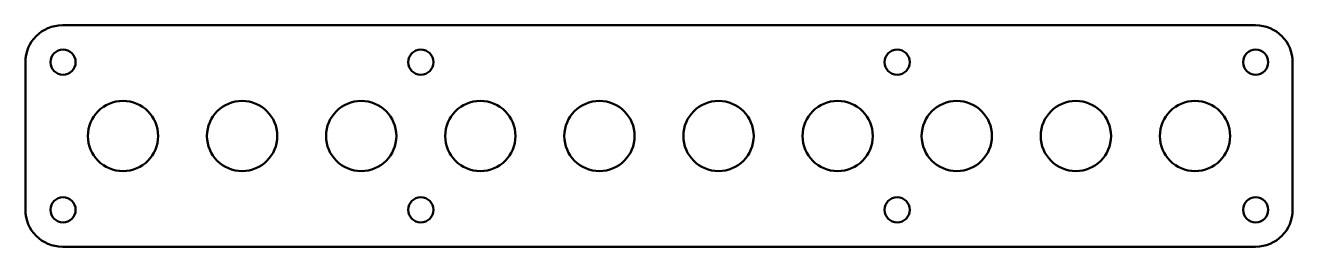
# Model space of a CAD drawing. Header units: inches. Extents: x 18.11 to 26.67, y 16.84 to 18.34.
import ezdxf

# ---------------------------------------------------------------- set-up
doc = ezdxf.new("R2010")
doc.units = ezdxf.units.IN
doc.header["$LTSCALE"] = 0.75
doc.header["$MEASUREMENT"] = 0
doc.layers.add('Visible', color=7, linetype='Continuous', lineweight=50)

msp = doc.modelspace()

# ---------------------------------------------------------------- linework, layer by layer
at = {"layer": 'Visible', "extrusion": (0, 1, 0)}
for p, q in [((26.422485, 18.339919), (18.357485, 18.339919)), ((18.107485, 18.089919), (18.107485, 17.089919)), ((26.672485, 17.089919), (26.672485, 18.089919)), ((18.357485, 16.839919), (26.422485, 16.839919))]:
    msp.add_line(p, q, dxfattribs=at)
at = {"layer": 'Visible', "extrusion": (1e-16, 0, -1)}
for centre, radius in [((-18.362485, 18.089919), 0.085), ((-20.779985, 18.089919), 0.085), ((-23.999985, 18.089919), 0.085), ((-26.422485, 18.089919), 0.085), ((-18.767485, 17.589919), 0.2375), ((-19.572485, 17.589919), 0.2375), ((-20.377485, 17.589919), 0.2375), ((-21.182485, 17.589919), 0.2375), ((-21.987485, 17.589919), 0.2375), ((-22.792485, 17.589919), 0.2375), ((-23.597485, 17.589919), 0.2375), ((-24.402485, 17.589919), 0.2375), ((-25.207485, 17.589919), 0.2375), ((-26.012485, 17.589919), 0.2375), ((-18.362485, 17.089919), 0.085), ((-20.779985, 17.089919), 0.085), ((-23.999985, 17.089919), 0.085), ((-26.422485, 17.089919), 0.085)]:
    msp.add_circle(centre, radius, dxfattribs=at)
at = {"layer": 'Visible'}
for centre, start, end in [((18.357485, 18.089919), 90, 180), ((26.422485, 18.089919), 0, 90), ((18.357485, 17.089919), 180, 270), ((26.422485, 17.089919), 270, 360)]:
    msp.add_arc(centre, 0.25, start, end, dxfattribs=at)

doc.saveas('drawing.dxf')
